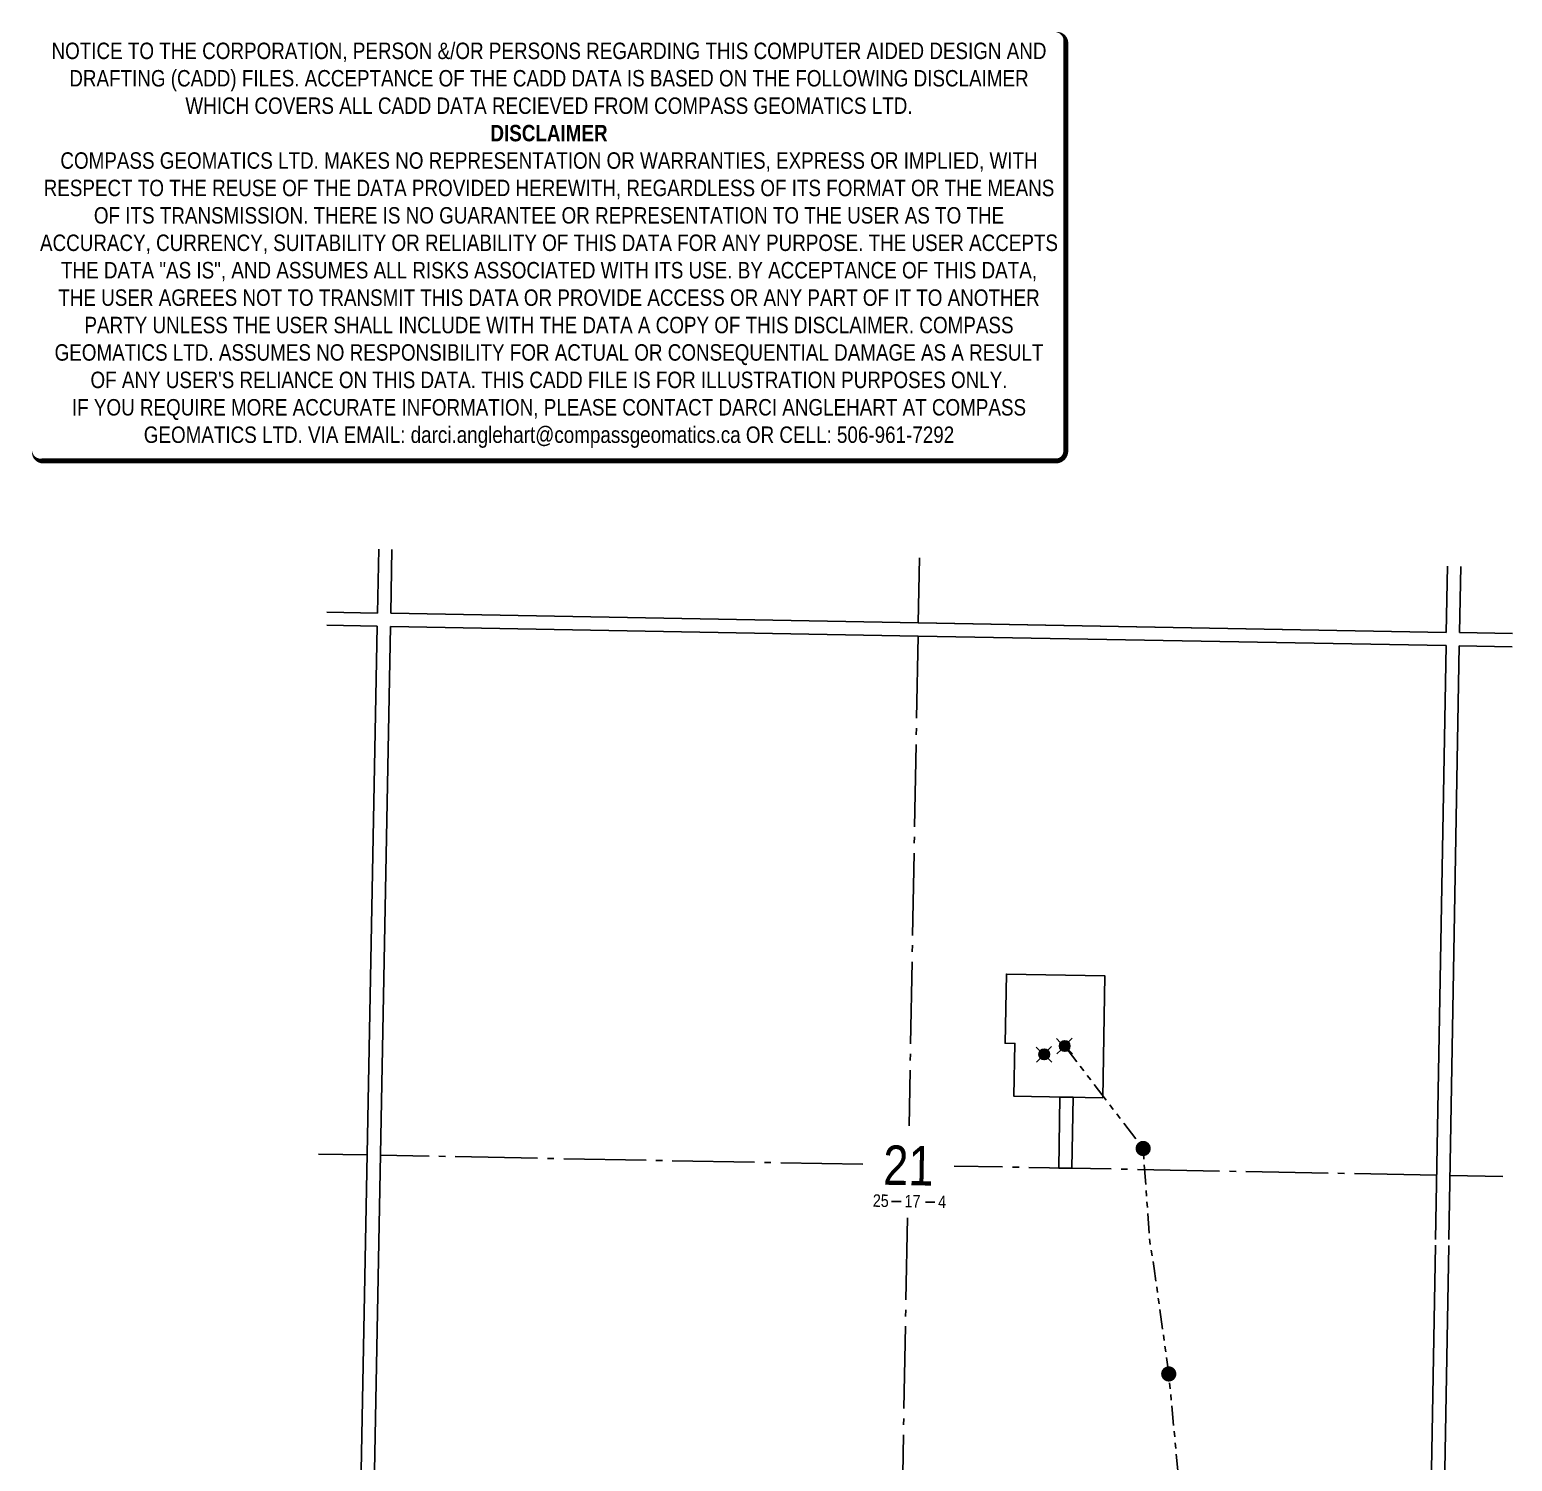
# Model space of a CAD drawing. Extents: x 407592 to 410875, y 5664442 to 5670132.
# Drawn here: x 408621 to 410875, y 5667956 to 5670132 of the extents above; entities that cross this region are included whole.
import ezdxf
from ezdxf.enums import TextEntityAlignment as Align

# ---------------------------------------------------------------- set-up
doc = ezdxf.new("R2010")
doc.units = 0
doc.header["$LTSCALE"] = 5
doc.linetypes.add('foc-DRILLPATH', pattern=[14.75, 6, -1.75, 1.75, -1.75, 1.75, -1.75])
doc.linetypes.add('foc-QUARTERLINE', pattern=[33, 25, -3, 2, -3])
doc.layers.get('Defpoints').update_dxf_attribs({"color": 9})
for name, color, linetype in [('10', 1, 'Continuous'), ('9', 3, 'Continuous'), ('AB_SEC_N83UTMz12', 7, 'Continuous'), ('L-MON', 1, 'Continuous'), ('L-SEC', 7, 'Continuous'), ('L-SECQ', 8, 'foc-QUARTERLINE'), ('P-PDRILLPATH', 12, 'foc-DRILLPATH'), ('P-PROPOSED', 10, 'Continuous')]:
    doc.layers.add(name, color=color, linetype=linetype)
doc.layers.add('DISCLAIMER', color=7, linetype='Continuous', plot=False)
doc.styles.add('80', font='ARIALN.TTF', dxfattribs={"height": 10})
doc.styles.add('80L', font='ARIALN.TTF', dxfattribs={"height": 10})
doc.styles.add('SIMPLEX', font='ARIALN.TTF')

# ---------------------------------------------------------------- blocks, each defined once
blk = doc.blocks.new('WC')
at = {"layer": 'L-MON'}
h = blk.add_hatch(color=255, dxfattribs=at)
h.dxf.hatch_style = 1
edge = h.paths.add_edge_path()
edge.add_arc((0, 0), 0.9, 0, 360)
at = {"layer": 'L-MON', "color": 240, "flags": 128}
for points in [[(-0.62, 0.5), (-1.23, 1.12)], [(0.52, 0.61), (1.13, 1.21)], [(-1.18, -1.18), (-0.56, -0.57)], [(1.16, -1.18), (0.56, -0.57)]]:
    blk.add_lwpolyline(points, dxfattribs=at)
at = {"layer": 'L-MON', "color": 240}
for radius in [0.8, 0.373]:
    blk.add_circle((0, 0), radius, dxfattribs=at)
blk = doc.blocks.new('plbh')
at = {"layer": 'L-MON'}
h = blk.add_hatch(color=255, dxfattribs=at)
h.dxf.hatch_style = 1
edge = h.paths.add_edge_path()
edge.add_arc((0, 0), 1.16, 0, 360)
h = blk.add_hatch(color=256, dxfattribs=at)
h.dxf.hatch_style = 1
h.paths.add_polyline_path([(-0.96, 0, 1), (0.96, 0, 1)])
h.paths.add_polyline_path([(0.91, 0, -1), (-0.91, 0, -1)], flags=16)
h.paths.add_polyline_path([(0.45, 0, -1), (-0.45, 0, -1)], flags=0)
h = blk.add_hatch(color=256, dxfattribs=at)
h.dxf.hatch_style = 1
h.paths.add_polyline_path([(-0.45, 0, 1), (0.45, 0, 1)])
h.paths.add_polyline_path([(0.4, 0, -1), (-0.4, 0, -1)], flags=16)
at = {"layer": 'L-MON', "color": 240}
for radius in [0.96, 0.91, 0.45, 0.4]:
    blk.add_circle((0, 0), radius, dxfattribs=at)
blk = doc.blocks.new('Disclaimer_Legal')
at = {"layer": 'DISCLAIMER', "color": 254, "flags": 128}
blk.add_lwpolyline([(-3613, -1105, 37.5, 37.5, 0), (4096, -1105, 37.5, 37.5, 0.414214), (4171, -1030, 37.5, 37.5, 0), (4171, 2079, 37.5, 0, 0.414214), (4096, 2154, 0, 0, 0), (-3613, 2154, 0, 0, 0.414214), (-3688, 2079, 0, 0, 0), (-3688, -1030, 0, 37.5, 0.414214)], format="xyseb", close=True, dxfattribs=at)
at = {"layer": 'DISCLAIMER', "color": 254, "insert": (242, 534), "char_height": 125, "width": 7717.57, "attachment_point": 5, "style": '80'}
blk.add_mtext('NOTICE TO THE CORPORATION, PERSON &/OR PERSONS REGARDING THIS COMPUTER AIDED DESIGN AND DRAFTING (CADD) FILES. ACCEPTANCE OF THE CADD DATA IS BASED ON THE FOLLOWING DISCLAIMER WHICH COVERS ALL CADD DATA RECIEVED FROM COMPASS GEOMATICS LTD.\\P{\\fArial Narrow|b1|i0|c0|p34;DISCLAIMER}\\PCOMPASS GEOMATICS LTD. MAKES NO REPRESENTATION OR WARRANTIES, EXPRESS OR IMPLIED, WITH RESPECT TO THE REUSE OF THE DATA PROVIDED HEREWITH, REGARDLESS OF ITS FORMAT OR THE MEANS OF ITS TRANSMISSION. THERE IS NO GUARANTEE OR REPRESENTATION TO THE USER AS TO THE ACCURACY, CURRENCY, SUITABILITY OR RELIABILITY OF THIS DATA FOR ANY PURPOSE. THE USER ACCEPTS THE DATA "AS IS", AND ASSUMES ALL RISKS ASSOCIATED WITH ITS USE. BY ACCEPTANCE OF THIS DATA, THE USER AGREES NOT TO TRANSMIT THIS DATA OR PROVIDE ACCESS OR ANY PART OF IT TO ANOTHER PARTY UNLESS THE USER SHALL INCLUDE WITH THE DATA A COPY OF THIS DISCLAIMER. COMPASS GEOMATICS LTD. ASSUMES NO RESPONSIBILITY FOR ACTUAL OR CONSEQUENTIAL DAMAGE AS A RESULT OF ANY USER\'S RELIANCE ON THIS DATA. THIS CADD FILE IS FOR ILLUSTRATION PURPOSES ONLY.\\PIF YOU REQUIRE MORE ACCURATE INFORMATION, PLEASE CONTACT DARCI ANGLEHART AT COMPASS GEOMATICS LTD. VIA EMAIL: darci.anglehart@compassgeomatics.ca OR CELL: 506-961-7292', dxfattribs=at)

msp = doc.modelspace()

# ---------------------------------------------------------------- linework, layer by layer
at = {"layer": '9', "color": 255}
for p, q in [((409945.586, 5668350.242), (409931.182, 5668350.506)), ((409997.128, 5668349.298), (409982.724, 5668349.562))]:
    msp.add_line(p, q, dxfattribs=at)
at = {"layer": 'L-SEC', "color": 255}
for p, q in [((410774.738, 5669215.512), (409971.854, 5669229.966)), ((410774.376, 5669195.407), (409971.492, 5669209.861)), ((410778.366, 5668292.536), (410794.481, 5669195.048))]:
    msp.add_line(p, q, dxfattribs=at)
at = {"layer": 'L-SEC', "color": 255, "flags": 128}
for points in [[(409149.559, 5669244.952), (409151.406, 5669341.804)], [(409169.664, 5669244.586), (409171.512, 5669341.487)], [(410774.743, 5669215.529), (410776.547, 5669316.164)], [(410794.848, 5669215.167), (410796.653, 5669315.847)], [(409072.643, 5669246.353), (409149.559, 5669244.952)], [(409169.664, 5669244.586), (410774.74, 5669215.354)], [(409072.325, 5669226.247), (409149.175, 5669224.847)], [(409116.539, 5667513.43), (409149.175, 5669224.847)], [(409136.645, 5667513.113), (409169.28, 5669224.481)], [(409169.28, 5669224.481), (409971.496, 5669209.871)], [(410794.848, 5669215.167), (410875.157, 5669213.722)], [(410758.277, 5668292.909), (410774.383, 5669195.424)], [(410794.488, 5669195.062), (410874.805, 5669193.617)], [(410744.101, 5667487.752), (410758.314, 5668284.188)], [(410764.207, 5667487.435), (410778.419, 5668283.801)]]:
    msp.add_lwpolyline(points, dxfattribs=at)
at = {"layer": 'L-SECQ', "color": 255}
for p, q in [((409971.492, 5669209.861), (409957.861, 5668465.648)), ((409133.85, 5668421.174), (409059.646, 5668422.571)), ((409887.711, 5668406.983), (409153.954, 5668420.796)), ((410760.005, 5668390.562), (410026.191, 5668404.376)), ((410860.688, 5668388.667), (410780.109, 5668390.183)), ((409955.298, 5668325.733), (409942.024, 5667601.005))]:
    msp.add_line(p, q, dxfattribs=at)
at = {"layer": 'L-SECQ', "color": 255, "flags": 128}
msp.add_lwpolyline([(409973.661, 5669328.831), (409971.862, 5669229.976)], dxfattribs=at)
at = {"layer": 'P-PDRILLPATH', "flags": 128}
msp.add_lwpolyline([(410194.515, 5668586.776), (410313.777, 5668431.03), (410323.757, 5668289.87), (410330.522, 5668248.748), (410352.656, 5668088.356), (410371.68, 5667887.034), (410380.711, 5667685.907), (410388.098, 5667493.369)], dxfattribs=at)
at = {"layer": 'P-PROPOSED'}
msp.add_lwpolyline([(410252.298, 5668508.033), (410255.691, 5668693.442), (410105.781, 5668696.185), (410103.856, 5668591.028), (410118.728, 5668590.756), (410117.259, 5668510.504)], close=True, dxfattribs=at)
at = {"layer": 'P-PROPOSED', "flags": 128}
msp.add_lwpolyline([(410185.352, 5668401.38), (410187.217, 5668509.224), (410207.205, 5668508.858), (410205.34, 5668401.034)], close=True, dxfattribs=at)

# ---------------------------------------------------------------- block references
at = {"layer": 'AB_SEC_N83UTMz12', "color": 3, "xscale": 0.2, "yscale": 0.2, "zscale": 0.2}
msp.add_blockref('Disclaimer_Legal', (409361.86, 5669697.11), dxfattribs=at)
at = {"layer": 'Defpoints', "color": 4, "linetype": 'Continuous', "xscale": 9.995687700000095, "yscale": 9.995687700000095, "zscale": 9.995687700000095}
msp.add_blockref('WC', (410163.273, 5668574.098), dxfattribs=at)
at = {"layer": 'L-MON', "xscale": 9.995687700000095, "yscale": 9.995687700000095, "zscale": 9.995687700000095}
msp.add_blockref('WC', (410194.515, 5668586.776), dxfattribs=at)
at = {"layer": 'L-MON', "color": 3, "xscale": 9.995687700000063, "yscale": 9.995687700000063, "zscale": 9.995687700000063}
for p in [(410313.777, 5668431.03), (410352.656, 5668088.356)]:
    msp.add_blockref('plbh', p, dxfattribs=at)

# ---------------------------------------------------------------- texts
at = {"layer": '10', "color": 255, "style": 'SIMPLEX'}
msp.add_attdef('21', text='', height=59.974, rotation=358.951071, dxfattribs=at).set_placement((409956.763, 5668405.683), align=Align.MIDDLE)
at = {"layer": '10', "color": 255, "style": '80L'}
msp.add_attdef('25', text='', height=18.992, rotation=358.951071, dxfattribs=at).set_placement((409926.91, 5668351.507), align=Align.MIDDLE_RIGHT)
msp.add_attdef('17', text='', height=18.992, rotation=358.951071, dxfattribs=at).set_placement((409963.001, 5668350.846), align=Align.MIDDLE_CENTER)
msp.add_attdef('4', text='', height=18.992, rotation=358.951071, dxfattribs=at).set_placement((410002.069, 5668350.131), align=Align.MIDDLE_LEFT)

doc.saveas('drawing.dxf')
